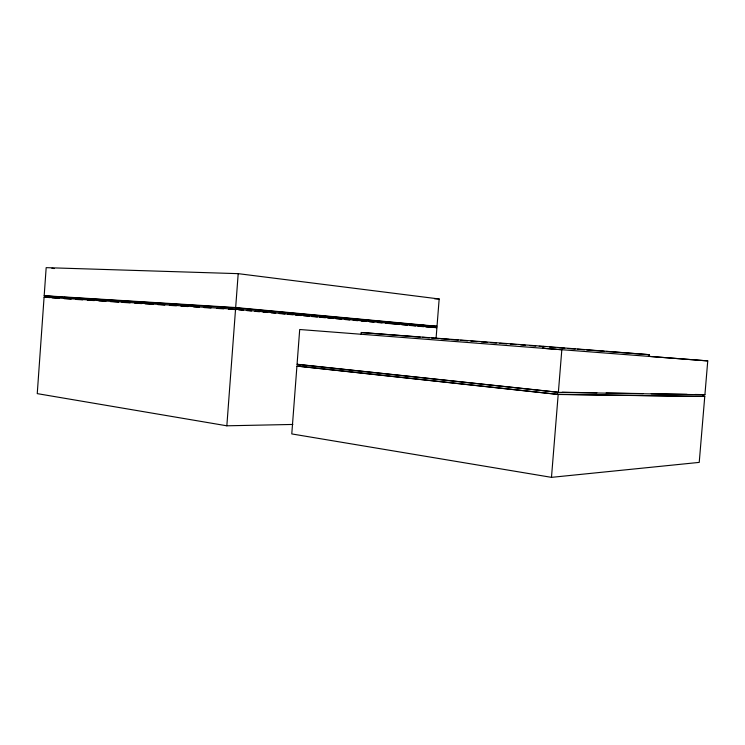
<?xml version="1.0" encoding="UTF-8"?>
<svg xmlns="http://www.w3.org/2000/svg" width="745" height="745" viewBox="0 0 745 745"><rect width="100%" height="100%" fill="white"/><g stroke="black" fill="none" stroke-linecap="round" stroke-linejoin="round"><path stroke-width="1.12" d="M436.095 338.09L436.915 327.651L235.541 309.24L44.085 297.106L37.25 393.63L226.843 425.805L292.86 424.445M64.945 297.534L44.188 295.7L46.171 267.651L238.195 273.657L439.168 298.978L437.017 326.282L421.484 325.248M226.843 425.805L235.541 309.24M437.017 326.282L235.671 307.545L238.195 273.657M236.444 309.641L236.565 307.983L64.321 297.264L64.219 298.671L71.157 299.108M300.393 366.242L296.929 366.102L291.779 433.925L551.477 477.349L699.229 462.394L704.761 396.47L557.4 394.291L299.388 366.289L299.527 364.547L557.577 392.168L557.4 394.291M297.059 364.361L299.704 329.513L561.823 349.75L558.368 392.354L297.059 364.361L299.369 364.454M361.148 334.235L361.278 332.503L543.152 346.285L649.295 354.685L649.156 356.389M543.152 346.285L542.993 348.269L707.75 360.897L704.91 394.776L558.368 392.354M551.477 477.349L558.191 394.478L704.761 396.47M703.112 396.303L703.261 394.617L704.91 394.776M562.196 392.243L596.885 392.829M606.132 392.988L643.131 393.602M651.232 393.742L687.067 394.338M695.169 394.478L703.261 394.617M304.044 366.466L306.372 366.559M303.858 366.372L306.176 366.466M434.531 298.773L439.168 298.978M44.188 295.7L235.671 307.545M75.785 299.406L82.714 299.844M87.342 300.142L94.28 300.58M98.899 300.878L105.837 301.315M110.456 301.613L118.548 302.125M122.012 302.349L130.105 302.87M134.733 303.159L141.662 303.606M145.135 303.82L153.219 304.342M157.847 304.63L164.785 305.078M169.404 305.366L176.342 305.813M180.96 306.102L187.898 306.549M193.681 306.912L199.455 307.285M204.083 307.583L211.012 308.02M216.795 308.393L223.733 308.83M228.352 309.128L235.29 309.566M405.327 324.177L409.946 324.485M413.41 324.708L418.019 325.016M436.915 327.651L425.991 326.915L426.093 325.556L236.565 307.983M481.335 341.918L487.128 342.365M490.601 342.626L496.393 343.063M499.867 343.333L506.814 343.864M510.288 344.125L516.08 344.562M520.718 344.916L525.346 345.27M529.984 345.624L535.776 346.062M539.25 346.323L545.042 346.77M549.68 347.114L555.463 347.561M558.946 347.822L564.738 348.26M568.212 348.53L575.159 349.051M577.477 349.228L584.425 349.759M586.743 349.936L604.12 351.258M606.43 351.435L649.295 354.685M648.699 356.343L707.75 360.897M361.278 332.503L420.152 337.122M422.462 337.308L429.381 337.848M431.69 338.025L438.619 338.575M440.928 338.752L449.002 339.394M451.312 339.571L458.24 340.111M460.55 340.297L467.478 340.838M470.933 341.108L476.707 341.564M44.085 297.106L49.85 297.6M52.159 297.804L59.088 298.41M70.114 297.776L75.897 298.289M81.689 298.801L85.163 299.108M69.564 297.935L74.174 298.345M81.103 298.959L83.403 299.164M238.754 309.855L243.382 310.274M246.846 310.59L251.465 311.01M254.939 311.326L259.558 311.745M263.022 312.062L267.651 312.481M271.115 312.798L275.743 313.226M279.207 313.533L284.99 314.064M287.3 314.278L293.074 314.8M295.383 315.014L301.166 315.535M303.476 315.75L309.259 316.271M311.568 316.485L317.351 317.016M319.661 317.221L325.435 317.752M327.753 317.957L333.527 318.488M335.837 318.702L341.62 319.223M345.084 319.54L349.712 319.959M353.177 320.276L357.796 320.695M361.269 321.011L365.888 321.44M369.362 321.747L373.981 322.175M377.445 322.492L382.073 322.911M385.538 323.228L399.404 324.485M401.723 324.699L407.496 325.23M409.806 325.435L415.589 325.965M417.898 326.17L423.681 326.701M296.929 366.102L558.191 394.478M51.936 268.293L54.236 268.545"/></g></svg>
